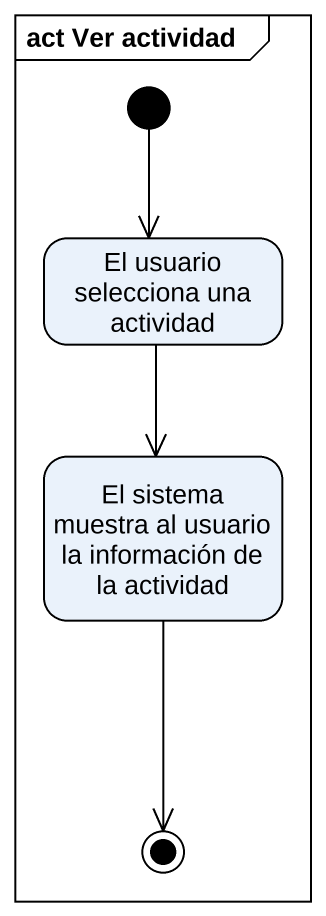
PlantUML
@startuml
mainframe act Ver actividad
hide empty description
state "El usuario selecciona una actividad" as El_usuario_selecciona_una
state "El sistema muestra al usuario la información de la actividad" as El_sistema_muestra_al
[*] --> El_usuario_selecciona_una
El_usuario_selecciona_una --> El_sistema_muestra_al
El_sistema_muestra_al --> [*]
@enduml
